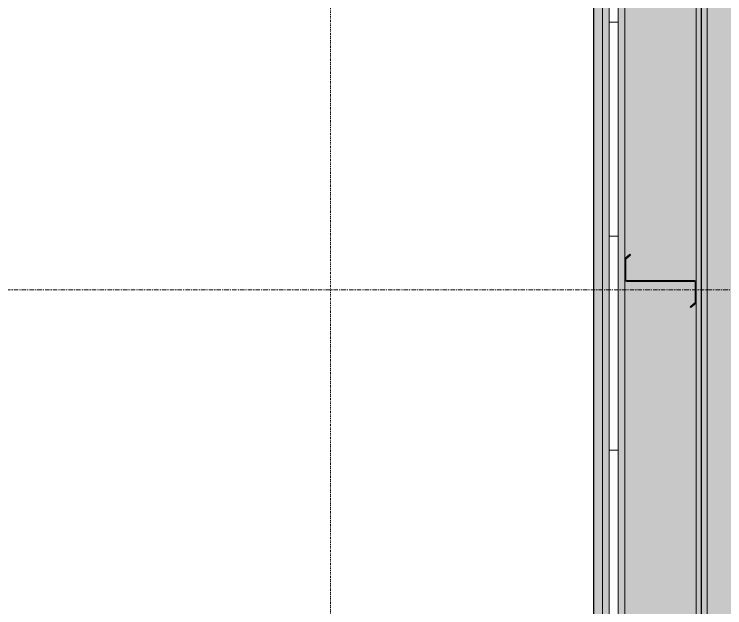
# Model space of a CAD drawing. Header units: inches. Extents: x -54868 to -186, y -265 to 853.
# Drawn here: x -17013.5 to -16933.7, y 108.3 to 174.9 of the extents above; entities that cross this region are included whole.
import ezdxf

# ---------------------------------------------------------------- set-up
doc = ezdxf.new("R2010")
doc.units = ezdxf.units.IN
doc.header["$MEASUREMENT"] = 0
doc.linetypes.add('Dash Dot 3_16_', pattern=[0.3125, 0.1875, -0.0625, 0, -0.0625])
doc.linetypes.add('Grid Line 1_2_', pattern=[0.875, 0.5, -0.125, 0.125, -0.125])
for name, color, linetype, lineweight in [('A-ANNO-SYMB', 150, 'Continuous', 9), ('A-FLOR-LEVL', 51, 'Continuous', 9), ('A-WALL', 113, 'Continuous', 9), ('A-WALL-PATT', 111, 'Continuous', 9), ('L-SITE-WALL', 31, 'Continuous', 9), ('S-BEAM', 12, 'Continuous', 9), ('S-COLS', 52, 'Continuous', 9)]:
    doc.layers.add(name, color=color, linetype=linetype, lineweight=lineweight)

# ---------------------------------------------------------------- blocks, each defined once
blk = doc.blocks.new('Girt_Z - 8_D-790496-Section 1')
at = {"layer": 'S-BEAM', "lineweight": 15}
for p, q in [((21126.377, 147.982), (21125.803, 147.5)), ((21125.912, 147.449), (21126.448, 147.898)), ((21126.448, 147.898), (21126.377, 147.982)), ((21125.803, 147.5), (21125.803, 145.133)), ((21125.912, 145.129), (21125.912, 147.449)), ((21133.615, 145.055), (21125.99, 145.055)), ((21125.99, 144.945), (21133.615, 144.945)), ((21133.693, 144.87), (21133.693, 142.551)), ((21133.803, 142.5), (21133.803, 144.867)), ((21133.693, 142.551), (21133.158, 142.102)), ((21133.158, 142.102), (21133.228, 142.018)), ((21133.228, 142.018), (21133.803, 142.5))]:
    blk.add_line(p, q, dxfattribs=at)
for centre, radius, start, end in [((21125.99, 145.133), 0.188, 180, 270), ((21125.99, 145.133), 0.0782, 183.04236, 270), ((21133.615, 144.867), 0.188, 0, 90), ((21133.615, 144.867), 0.0782, 2.12272, 90)]:
    blk.add_arc(centre, radius, start, end, dxfattribs=at)

msp = doc.modelspace()

# ---------------------------------------------------------------- hatches: boundary and pattern name
at = {"layer": 'A-WALL-PATT'}
h = msp.add_hatch(dxfattribs=at)
h.set_pattern_fill('FP_21', color=256, style=0, pattern_type=2)
h.set_pattern_definition([(0, (22007.282, 102), (0, 24), []), (90, (22007.282, 102), (-24, 1e-15), [])])
h.paths.add_polyline_path([(-16946.70888, 0), (-16945.70888, 0), (-16945.70888, 241.25), (-16946.70888, 241.25), (-16946.70888, 95.20088)], flags=0)
at = {"layer": 'L-SITE-WALL'}
for points in [[(-16948.45888, 0), (-16947.45888, 0), (-16947.45888, 241.25), (-16948.45888, 241.25), (-16948.45888, 95.20088)], [(-16947.45888, 0), (-16946.70888, 0), (-16946.70888, 241.25), (-16947.45888, 241.25), (-16947.45888, 95.20088)], [(-16945.70888, 0), (-16944.95888, 0), (-16944.95888, 241.25), (-16945.70888, 241.25), (-16945.70888, 95.20088)], [(-16944.95888, 0), (-16936.95888, 0), (-16936.95888, 241.25), (-16944.95888, 241.25), (-16944.95888, 95.20088)], [(-16936.33388, 0), (-16936.33388, 241.25), (-16936.95888, 241.25), (-16936.95888, 0)]]:
    msp.add_hatch(color=256, dxfattribs=at).paths.add_polyline_path(points, flags=0)
at = {"layer": 'S-COLS'}
msp.add_hatch(color=256, dxfattribs=at).paths.add_polyline_path([(-16935.70888, 0), (-16935.70888, 380.58436), (-16936.95888, 381.75), (-16936.95888, 241.25), (-16936.33388, 241.25), (-16936.33388, 0)], flags=0)
h = msp.add_hatch(color=256, dxfattribs=at)
h.paths.add_polyline_path([(-16918.21248, 0), (-16892.39752, 340.19587), (-16893.22383, 340.28241), (-16894.97856, 341.72304), (-16893.91585, 341.61173), (-16933.0327, 378.08878), (-16935.70888, 378.20029), (-16935.70888, 0)], flags=0)
h.paths.add_polyline_path([(-16934.43707, 379.39838), (-16935.70888, 380.58436), (-16935.70888, 379.45137)], flags=0)

# ---------------------------------------------------------------- linework, layer by layer
at = {"layer": 'A-ANNO-SYMB', "linetype": 'Dash Dot 3_16_'}
msp.add_line((-16977.98536, 404.35195), (-16977.98536, -12.42758), dxfattribs=at)
at = {"layer": 'A-FLOR-LEVL', "linetype": 'Grid Line 1_2_'}
msp.add_line((-17709.16086, 144), (-14843.39058, 144), dxfattribs=at)
at = {"layer": 'A-WALL'}
for p, q in [((-16947.45888, 241.25), (-16947.45888, 0)), ((-16946.70888, 241.25), (-16946.70888, 0)), ((-16945.70888, 241.25), (-16945.70888, 0)), ((-16944.95888, 241.25), (-16944.95888, 0)), ((-16936.95888, 241.25), (-16936.95888, 0))]:
    msp.add_line(p, q, dxfattribs=at)
at = {"layer": 'L-SITE-WALL', "lineweight": 25}
for p, q in [((-16948.45888, 241.25), (-16948.45888, 0)), ((-16936.33388, 0), (-16936.33388, 241.25))]:
    msp.add_line(p, q, dxfattribs=at)
at = {"layer": 'S-COLS'}
msp.add_line((-16935.70888, 0), (-16935.70888, 380.58436), dxfattribs=at)

# ---------------------------------------------------------------- block references
at = {"layer": 'S-BEAM'}
msp.add_blockref('Girt_Z - 8_D-790496-Section 1', (-38070.76169, 0), dxfattribs=at)

doc.saveas('drawing.dxf')
